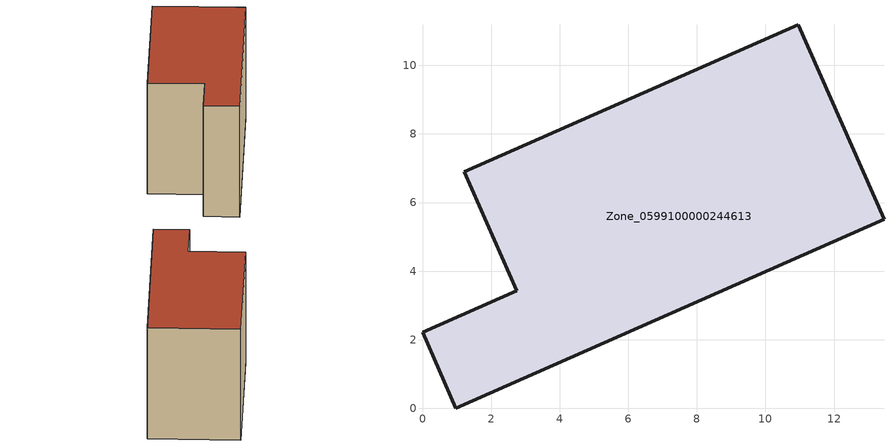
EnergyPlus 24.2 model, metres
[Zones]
Zone_0599100000244613
 floor ground (C_G): 10.96,11.19 13.46,5.51 0.97,0 0,2.21 2.74,3.42 1.21,6.89 z0
 wall outside (C_F): 13.46,5.51 10.96,11.19 1.21,6.89 2.74,3.42 0,2.21 0.97,0 13.46,5.51 z0:8.39
 roof outside (C_R): 0.97,0 13.46,5.51 10.96,11.19 1.21,6.89 2.74,3.42 0,2.21 z8.39
[BUILDING]
Pand.0599100000244613: North Axis=0; Terrain=City; Loads Convergence Tolerance Value=0.04; Temperature Convergence Tolerance Value=0.4; Solar Distribution=FullExterior; Maximum Number of Warmup Days=25; Minimum Number of Warmup Days=1
[Site:Location]
Rotterdam.The.Hague.AP_ZH_NLD Design_Conditions: Latitude=51.96; Longitude=4.45; Time Zone=1; Elevation=-4.5
[SITE:GROUNDTEMPERATURE:BUILDINGSURFACE]
18, 18, 18, 18, 18, 18, 18, 18, 18, 18, 18, 18
[MATERIAL] Thermal Absorptance=0.9; Solar Absorptance=0.7; Visible Absorptance=0.7
Name | Roughness | Thickness | Conductivity | Density | Specific Heat
G.TC.1975-1991 | MediumSmooth | 0.15 | 0.288461 | 540 | 1210
F.TC.1975-1991 | Rough | 0.3 | 0.230769 | 1920 | 840
R.TC.1975-1991 | MediumRough | 0.2 | 0.153846 | 1500 | 1000
[CONSTRUCTION]
C_G: G.TC.1975-1991
C_F: F.TC.1975-1991
C_R: R.TC.1975-1991
[ZONE]
Zone_0599100000244613: Type=1; Multiplier=1; Ceiling Height=Autocalculate; Volume=Autocalculate; Floor Area=autocalculate; Part of Total Floor Area=Yes
[ZONEINFILTRATION:DESIGNFLOWRATE]
Infil_Zone_0599100000244613: Zone or ZoneList or Space or SpaceList=Zone_0599100000244613; Schedule=AlwaysOn; Design Flow Rate Calculation Method=Flow/Area; Flow Rate per Floor Area=0.003; Constant Term Coefficient=1; Temperature Term Coefficient=0; Velocity Term Coefficient=0; Velocity Squared Term Coefficient=0
[HVACTEMPLATE:ZONE:IDEALLOADSAIRSYSTEM]
Zone_0599100000244613: Maximum Heating Supply Air Temperature=50; Minimum Cooling Supply Air Temperature=13; Maximum Heating Supply Air Humidity Ratio=0.0156; Minimum Cooling Supply Air Humidity Ratio=0.0077; Heating Limit=NoLimit; Cooling Limit=NoLimit; Dehumidification Control Type=ConstantSensibleHeatRatio; Cooling Sensible Heat Ratio=0.7; Dehumidification Setpoint=60; Humidification Control Type=None; Humidification Setpoint=30; Outdoor Air Method=None; Outdoor Air Flow Rate per Person=0.00944; Outdoor Air Flow Rate per Zone Floor Area=0; Outdoor Air Flow Rate per Zone=0; Demand Controlled Ventilation Type=None; Outdoor Air Economizer Type=NoEconomizer; Heat Recovery Type=None; Sensible Heat Recovery Effectiveness=0.7; Latent Heat Recovery Effectiveness=0.65
[ZONECONTROL:THERMOSTAT]
ThermostatControl_Zone_0599100000244613: Zone or ZoneList=Zone_0599100000244613; Control Type Schedule=DualSetpointControlType; Control 1=Thermostat_Zone_0599100000244613; Temperature Difference Between Cutout And Setpoint=0
[THERMOSTATSETPOINT:DUALSETPOINT]
Thermostat_Zone_0599100000244613: Heating Setpoint Temperature Schedule=HeatingSetpoint_Zone_0599100000244613; Cooling Setpoint Temperature Schedule=CoolingSetpoint_Zone_0599100000244613
[SCHEDULE:COMPACT]
HeatingSetpoint_Zone_0599100000244613: Through: 12/31, For: AllDays, Until: 24:00, 21
CoolingSetpoint_Zone_0599100000244613: Through: 12/31, For: AllDays, Until: 24:00, 24
DualSetpointControlType: Through: 12/31, For: AllDays, Until: 24:00, 4
AlwaysOn: Through: 12/31, For: AllDays, Until: 24:00, 1
